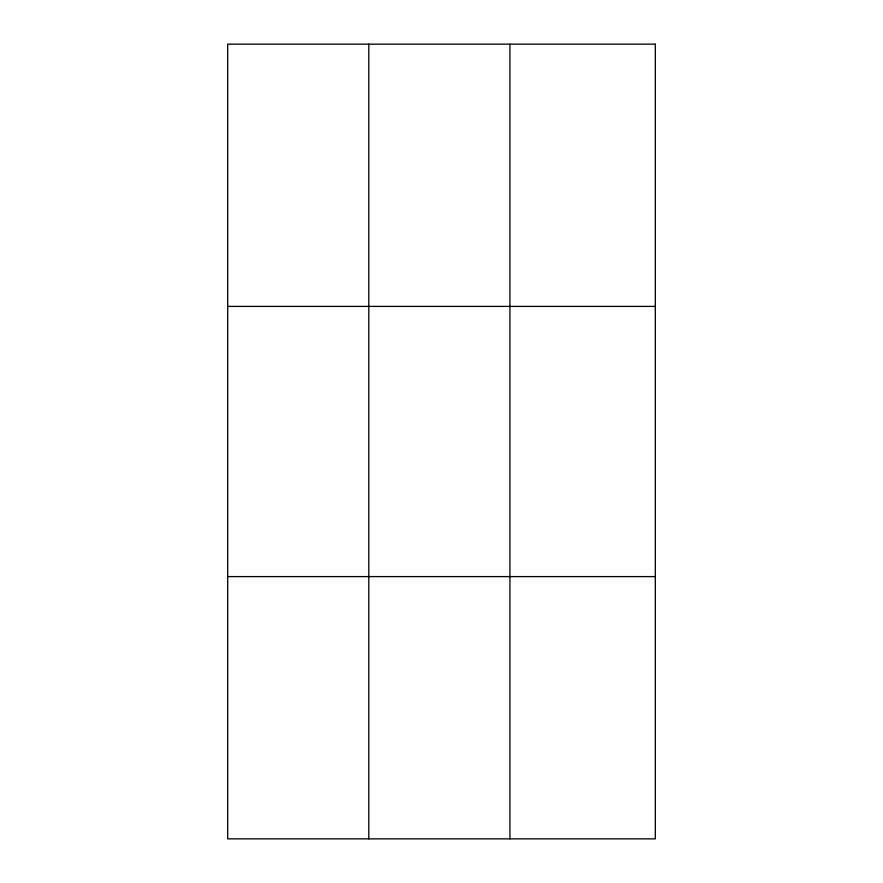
<?xml version="1.0" encoding="UTF-8"?>
<svg xmlns="http://www.w3.org/2000/svg" width="883" height="883" viewBox="0 0 883 883"><rect width="100%" height="100%" fill="white"/><g stroke="black" fill="none" stroke-linecap="round" stroke-linejoin="round"><path stroke-width="1.32" d="M368.796 838.85L368.796 44.15M509.921 838.85L509.921 44.15M227.682 306.401L655.318 306.401M227.682 576.599L655.318 576.599M655.318 44.15L655.318 838.85L227.682 838.85L227.682 44.15L655.318 44.15"/></g></svg>
